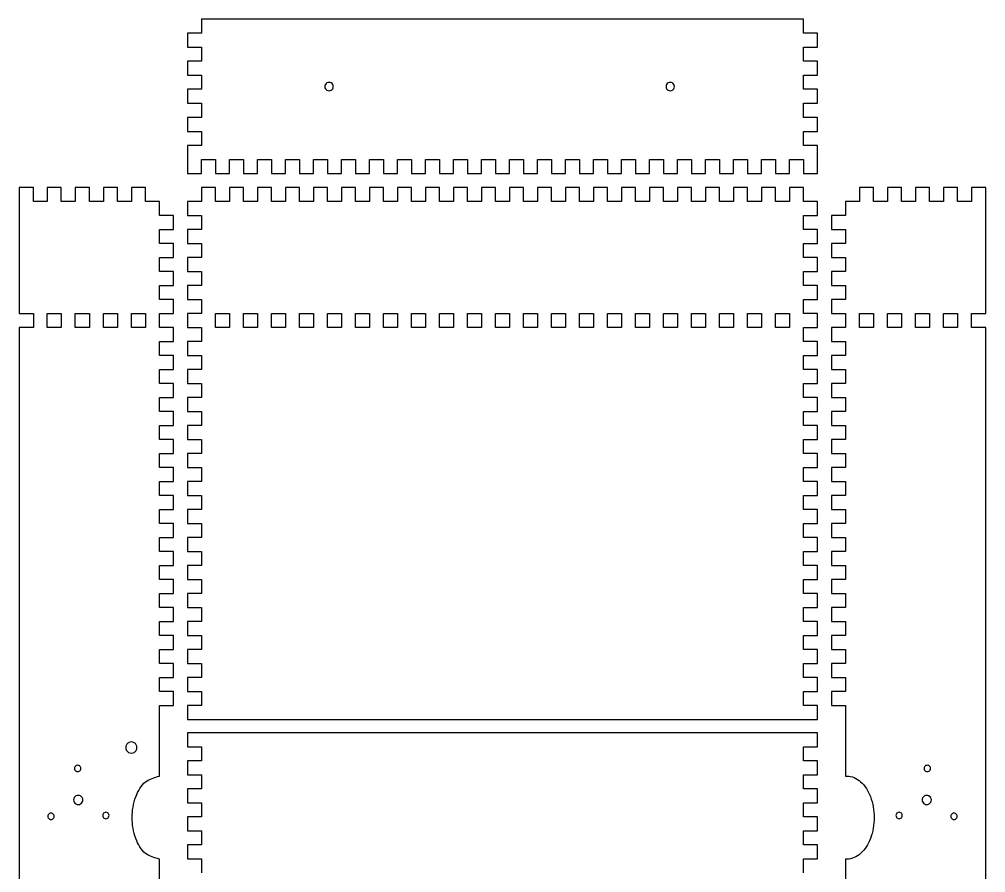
# Model space of a CAD drawing. Extents: x -73 to 855, y -280 to 666.
# Drawn here: x -73.3 to 271.7, y 361 to 665.7 of the extents above; entities that cross this region are included whole.
import ezdxf

# ---------------------------------------------------------------- set-up
doc = ezdxf.new("R2010")
doc.units = 0
doc.layers.add('Layer_1', color=7, linetype='CONTINUOUS')

msp = doc.modelspace()

# ---------------------------------------------------------------- linework, layer by layer
at = {"layer": 'Layer_1', "color": 7}
for points in [[(-8.289029, 665.705213), (-8.289029, 660.704574), (-13.289654, 660.704574), (-13.289654, 655.712769), (-8.289029, 655.712769), (-8.289029, 650.712158), (-13.289654, 650.712158), (-13.289654, 645.711519), (-8.289029, 645.711519), (-8.289029, 640.710908), (-13.289654, 640.710908), (-13.289654, 635.710269), (-8.289029, 635.710269), (-8.289029, 630.709658), (-13.289654, 630.709658), (-13.289654, 625.709019), (-8.289029, 625.709019), (-8.289029, 620.708408), (-13.289654, 620.708408), (-13.289654, 615.707769), (-13.289654, 610.707158), (-8.289029, 610.707158), (-8.289029, 615.707769), (-3.288404, 615.707769), (-3.288404, 610.707158), (1.712221, 610.707158), (1.712221, 615.707769), (6.704026, 615.707769), (6.704026, 610.707158), (11.704651, 610.707158), (11.704651, 615.707769), (16.705276, 615.707769), (16.705276, 610.707158), (21.705901, 610.707158), (21.705901, 615.707769), (26.706526, 615.707769), (26.706526, 610.707158), (31.70715, 610.707158), (31.70715, 615.707769), (36.707775, 615.707769), (36.707775, 610.707158), (41.7084, 610.707158), (41.7084, 615.707769), (46.709025, 615.707769), (46.709025, 610.707158), (51.70965, 610.707158), (51.70965, 615.707769), (56.710275, 615.707769), (56.710275, 610.707158), (61.7109, 610.707158), (61.7109, 615.707769), (66.711525, 615.707769), (66.711525, 610.707158), (71.71215, 610.707158), (71.71215, 615.707769), (76.703956, 615.707769), (76.703956, 610.707158), (81.704581, 610.707158), (81.704581, 615.707769), (86.705206, 615.707769), (86.705206, 610.707158), (91.705831, 610.707158), (91.705831, 615.707769), (96.706456, 615.707769), (96.706456, 610.707158), (101.707081, 610.707158), (101.707081, 615.707769), (106.707706, 615.707769), (106.707706, 610.707158), (111.708331, 610.707158), (111.708331, 615.707769), (116.708956, 615.707769), (116.708956, 610.707158), (121.709581, 610.707158), (121.709581, 615.707769), (126.710206, 615.707769), (126.710206, 610.707158), (131.710831, 610.707158), (131.710831, 615.707769), (136.711456, 615.707769), (136.711456, 610.707158), (141.712081, 610.707158), (141.712081, 615.707769), (146.703886, 615.707769), (146.703886, 610.707158), (151.704511, 610.707158), (151.704511, 615.707769), (156.705136, 615.707769), (156.705136, 610.707158), (161.705761, 610.707158), (161.705761, 615.707769), (166.706386, 615.707769), (166.706386, 610.707158), (171.707011, 610.707158), (171.707011, 615.707769), (176.707636, 615.707769), (176.707636, 610.707158), (181.708275, 610.707158), (181.708275, 615.707769), (186.708886, 615.707769), (186.708886, 610.707158), (191.709497, 610.707158), (191.709497, 615.707769), (196.710136, 615.707769), (196.710136, 610.707158), (201.710775, 610.707158), (201.710775, 615.707769), (206.711386, 615.707769), (206.711386, 610.707158), (211.711997, 610.707158), (211.711997, 620.708408), (206.711386, 620.708408), (206.711386, 625.709019), (211.711997, 625.709019), (211.711997, 630.709658), (206.711386, 630.709658), (206.711386, 635.710269), (211.711997, 635.710269), (211.711997, 640.710908), (206.711386, 640.710908), (206.711386, 645.711519), (211.711997, 645.711519), (211.711997, 650.712158), (206.711386, 650.712158), (206.711386, 655.712769), (211.711997, 655.712769), (211.711997, 660.704574), (206.711386, 660.704574), (206.711386, 665.705213), (196.710136, 665.705213), (-8.289029, 665.705213), (-8.289029, 665.705213)], [(37.281039, 643.189158), (37.281039, 643.189158)], [(159.095206, 643.189158), (159.095206, 643.189158)], [(-73.288336, 605.706519), (-73.288336, 600.705908), (-73.288336, 560.709727), (-68.287711, 560.709727), (-68.287711, 555.709102), (-73.288336, 555.709102), (-73.288336, 245.70563)], [(-23.282085, 395.512713), (-23.282085, 420.709866), (-18.290279, 420.709866), (-18.290279, 425.710491), (-23.282085, 425.710491), (-23.282085, 430.711116), (-18.290279, 430.711116), (-18.290279, 435.711741), (-23.282085, 435.711741), (-23.282085, 440.712366), (-18.290279, 440.712366), (-18.290279, 445.712991), (-23.282085, 445.712991), (-23.282085, 450.704797), (-18.290279, 450.704797), (-18.290279, 455.705422), (-23.282085, 455.705422), (-23.282085, 460.706047), (-18.290279, 460.706047), (-18.290279, 465.706672), (-23.282085, 465.706672), (-23.282085, 470.707297), (-18.290279, 470.707297), (-18.290279, 475.707922), (-23.282085, 475.707922), (-23.282085, 480.708547), (-18.290279, 480.708547), (-18.290279, 485.709172), (-23.282085, 485.709172), (-23.282085, 490.709797), (-18.290279, 490.709797), (-18.290279, 495.710422), (-23.282085, 495.710422), (-23.282085, 500.711047), (-18.290279, 500.711047), (-18.290279, 505.711672), (-23.282085, 505.711672), (-23.282085, 510.712297), (-18.290279, 510.712297), (-18.290279, 515.712922), (-23.282085, 515.712922), (-23.282085, 520.704727), (-18.290279, 520.704727), (-18.290279, 525.705352), (-23.282085, 525.705352), (-23.282085, 530.705977), (-18.290279, 530.705977), (-18.290279, 535.706602), (-23.282085, 535.706602), (-23.282085, 540.707227), (-18.290279, 540.707227), (-18.290279, 545.707852), (-23.282085, 545.707852), (-23.282085, 550.708477), (-18.290279, 550.708477), (-18.290279, 555.709102), (-23.282085, 555.709102), (-23.282085, 560.709727), (-18.290279, 560.709727), (-18.290279, 565.710352), (-23.282085, 565.710352), (-23.282085, 570.710977), (-18.290279, 570.710977), (-18.290279, 575.711602), (-23.282085, 575.711602), (-23.282085, 580.712213), (-18.290279, 580.712213), (-18.290279, 585.712852), (-23.282085, 585.712852), (-23.282085, 590.704658), (-18.290279, 590.704658), (-18.290279, 595.705269), (-23.282085, 595.705269), (-23.282085, 600.705908), (-28.29153, 600.705908), (-28.29153, 605.706519), (-33.292155, 605.706519), (-33.292155, 600.705908), (-38.29278, 600.705908), (-38.29278, 605.706519), (-43.293405, 605.706519), (-43.293405, 600.705908), (-48.29403, 600.705908), (-48.29403, 605.706519), (-53.294655, 605.706519), (-53.294655, 600.705908), (-58.29528, 600.705908), (-58.29528, 605.706519), (-63.295905, 605.706519), (-63.295905, 600.705908), (-68.287711, 600.705908), (-68.287711, 605.706519), (-73.288336, 605.706519), (-73.288336, 605.706519)], [(-8.289029, 605.706519), (-8.289029, 600.705908), (-13.289654, 600.705908), (-13.289654, 595.705269), (-8.289029, 595.705269), (-8.289029, 590.704658), (-13.289654, 590.704658), (-13.289654, 585.712852), (-8.289029, 585.712852), (-8.289029, 580.712213), (-13.289654, 580.712213), (-13.289654, 575.711602), (-8.289029, 575.711602), (-8.289029, 570.710977), (-13.289654, 570.710977), (-13.289654, 565.710352), (-8.289029, 565.710352), (-8.289029, 560.709727), (-13.289654, 560.709727), (-13.289654, 555.709102), (-8.289029, 555.709102), (-8.289029, 550.708477), (-13.289654, 550.708477), (-13.289654, 545.707852), (-8.289029, 545.707852), (-8.289029, 540.707227), (-13.289654, 540.707227), (-13.289654, 535.706602), (-8.289029, 535.706602), (-8.289029, 530.705977), (-13.289654, 530.705977), (-13.289654, 525.705352), (-8.289029, 525.705352), (-8.289029, 520.704727), (-13.289654, 520.704727), (-13.289654, 515.712922), (-8.289029, 515.712922), (-8.289029, 510.712297), (-13.289654, 510.712297), (-13.289654, 505.711672), (-8.289029, 505.711672), (-8.289029, 500.711047), (-13.289654, 500.711047), (-13.289654, 495.710422), (-8.289029, 495.710422), (-8.289029, 490.709797), (-13.289654, 490.709797), (-13.289654, 485.709172), (-8.289029, 485.709172), (-8.289029, 480.708547), (-13.289654, 480.708547), (-13.289654, 475.707922), (-8.289029, 475.707922), (-8.289029, 470.707297), (-13.289654, 470.707297), (-13.289654, 465.706672), (-8.289029, 465.706672), (-8.289029, 460.706047), (-13.289654, 460.706047), (-13.289654, 455.705422), (-8.289029, 455.705422), (-8.289029, 450.704797), (-13.289654, 450.704797), (-13.289654, 445.712991), (-8.289029, 445.712991), (-8.289029, 440.712366), (-13.289654, 440.712366), (-13.289654, 435.711741), (-8.289029, 435.711741), (-8.289029, 430.711116), (-13.289654, 430.711116), (-13.289654, 425.710491), (-8.289029, 425.710491), (-8.289029, 420.709866), (-13.289654, 420.709866), (-13.289654, 415.709241), (196.710136, 415.709241), (201.710775, 415.709241), (206.711386, 415.709241), (211.711997, 415.709241), (211.711997, 420.709866), (206.711386, 420.709866), (206.711386, 425.710491), (211.711997, 425.710491), (211.711997, 430.711116), (206.711386, 430.711116), (206.711386, 435.711741), (211.711997, 435.711741), (211.711997, 440.712366), (206.711386, 440.712366), (206.711386, 445.712991), (211.711997, 445.712991), (211.711997, 450.704797), (206.711386, 450.704797), (206.711386, 455.705422), (211.711997, 455.705422), (211.711997, 460.706047), (206.711386, 460.706047), (206.711386, 465.706672), (211.711997, 465.706672), (211.711997, 470.707297), (206.711386, 470.707297), (206.711386, 475.707922), (211.711997, 475.707922), (211.711997, 480.708547), (206.711386, 480.708547), (206.711386, 485.709172), (211.711997, 485.709172), (211.711997, 490.709797), (206.711386, 490.709797), (206.711386, 495.710422), (211.711997, 495.710422), (211.711997, 500.711047), (206.711386, 500.711047), (206.711386, 505.711672), (211.711997, 505.711672), (211.711997, 510.712297), (206.711386, 510.712297), (206.711386, 515.712922), (211.711997, 515.712922), (211.711997, 520.704727), (206.711386, 520.704727), (206.711386, 525.705352), (211.711997, 525.705352), (211.711997, 530.705977), (206.711386, 530.705977), (206.711386, 535.706602), (211.711997, 535.706602), (211.711997, 540.707227), (206.711386, 540.707227), (206.711386, 545.707852), (211.711997, 545.707852), (211.711997, 550.708477), (206.711386, 550.708477), (206.711386, 555.709102), (211.711997, 555.709102), (211.711997, 560.709727), (206.711386, 560.709727), (206.711386, 565.710352), (211.711997, 565.710352), (211.711997, 570.710977), (206.711386, 570.710977), (206.711386, 575.711602), (211.711997, 575.711602), (211.711997, 580.712213), (206.711386, 580.712213), (206.711386, 585.712852), (211.711997, 585.712852), (211.711997, 590.704658), (206.711386, 590.704658), (206.711386, 595.705269), (211.711997, 595.705269), (211.711997, 600.705908), (206.711386, 600.705908), (206.711386, 605.706519), (201.710775, 605.706519), (201.710775, 600.705908), (196.710136, 600.705908), (196.710136, 605.706519), (191.709497, 605.706519), (191.709497, 600.705908), (186.708886, 600.705908), (186.708886, 605.706519), (181.708275, 605.706519), (181.708275, 600.705908), (176.707636, 600.705908), (176.707636, 605.706519), (171.707011, 605.706519), (171.707011, 600.705908), (166.706386, 600.705908), (166.706386, 605.706519), (161.705761, 605.706519), (161.705761, 600.705908), (156.705136, 600.705908), (156.705136, 605.706519), (151.704511, 605.706519), (151.704511, 600.705908), (146.703886, 600.705908), (146.703886, 605.706519), (141.712081, 605.706519), (141.712081, 600.705908), (136.711456, 600.705908), (136.711456, 605.706519), (131.710831, 605.706519), (131.710831, 600.705908), (126.710206, 600.705908), (126.710206, 605.706519), (121.709581, 605.706519), (121.709581, 600.705908), (116.708956, 600.705908), (116.708956, 605.706519), (111.708331, 605.706519), (111.708331, 600.705908), (106.707706, 600.705908), (106.707706, 605.706519), (101.707081, 605.706519), (101.707081, 600.705908), (96.706456, 600.705908), (96.706456, 605.706519), (91.705831, 605.706519), (91.705831, 600.705908), (86.705206, 600.705908), (86.705206, 605.706519), (81.704581, 605.706519), (81.704581, 600.705908), (76.703956, 600.705908), (76.703956, 605.706519), (71.71215, 605.706519), (71.71215, 600.705908), (66.711525, 600.705908), (66.711525, 605.706519), (61.7109, 605.706519), (61.7109, 600.705908), (56.710275, 600.705908), (56.710275, 605.706519), (51.70965, 605.706519), (51.70965, 600.705908), (46.709025, 600.705908), (46.709025, 605.706519), (41.7084, 605.706519), (41.7084, 600.705908), (36.707775, 600.705908), (36.707775, 605.706519), (31.70715, 605.706519), (31.70715, 600.705908), (26.706526, 600.705908), (26.706526, 605.706519), (21.705901, 605.706519), (21.705901, 600.705908), (16.705276, 600.705908), (16.705276, 605.706519), (11.704651, 605.706519), (11.704651, 600.705908), (6.704026, 600.705908), (6.704026, 605.706519), (1.712221, 605.706519), (1.712221, 600.705908), (-3.288404, 600.705908), (-3.288404, 605.706519), (-8.289029, 605.706519), (-8.289029, 605.706519)], [(226.696247, 605.706519), (226.696247, 600.705908), (221.695608, 600.705908), (221.695608, 595.705269), (216.703831, 595.705269), (216.703831, 590.704658), (221.695608, 590.704658), (221.695608, 585.712852), (216.703831, 585.712852), (216.703831, 580.712213), (221.695608, 580.712213), (221.695608, 575.711602), (216.703831, 575.711602), (216.703831, 570.710977), (221.695608, 570.710977), (221.695608, 565.710352), (216.703831, 565.710352), (216.703831, 560.709727), (221.695608, 560.709727), (221.695608, 555.709102), (216.703831, 555.709102), (216.703831, 550.708477), (221.695608, 550.708477), (221.695608, 545.707852), (216.703831, 545.707852), (216.703831, 540.707227), (221.695608, 540.707227), (221.695608, 535.706602), (216.703831, 535.706602), (216.703831, 530.705977), (221.695608, 530.705977), (221.695608, 525.705352), (216.703831, 525.705352), (216.703831, 520.704727), (221.695608, 520.704727), (221.695608, 515.712922), (216.703831, 515.712922), (216.703831, 510.712297), (221.695608, 510.712297), (221.695608, 505.711672), (216.703831, 505.711672), (216.703831, 500.711047), (221.695608, 500.711047), (221.695608, 495.710422), (216.703831, 495.710422), (216.703831, 490.709797), (221.695608, 490.709797), (221.695608, 485.709172), (216.703831, 485.709172), (216.703831, 480.708547), (221.695608, 480.708547), (221.695608, 475.707922), (216.703831, 475.707922), (216.703831, 470.707297), (221.695608, 470.707297), (221.695608, 465.706672), (216.703831, 465.706672), (216.703831, 460.706047), (221.695608, 460.706047), (221.695608, 455.705422), (216.703831, 455.705422), (216.703831, 450.704797), (221.695608, 450.704797), (221.695608, 445.712991), (216.703831, 445.712991), (216.703831, 440.712366), (221.695608, 440.712366), (221.695608, 435.711741), (216.703831, 435.711741), (216.703831, 430.711116), (221.695608, 430.711116), (221.695608, 425.710491), (216.703831, 425.710491), (216.703831, 420.709866), (221.695608, 420.709866), (221.695608, 395.495074)], [(271.701887, 245.70563), (271.701887, 555.709102), (266.701247, 555.709102), (266.701247, 560.709727), (271.701887, 560.709727), (271.701887, 600.705908), (271.701887, 605.706519), (266.701247, 605.706519), (266.701247, 600.705908), (261.700608, 600.705908), (261.700608, 605.706519), (256.699997, 605.706519), (256.699997, 600.705908), (251.699387, 600.705908), (251.699387, 605.706519), (246.698747, 605.706519), (246.698747, 600.705908), (241.698108, 600.705908), (241.698108, 605.706519), (236.697497, 605.706519), (236.697497, 600.705908), (231.696887, 600.705908), (231.696887, 605.706519), (226.696247, 605.706519), (226.696247, 605.706519)], [(-63.295905, 560.709727), (-58.29528, 560.709727), (-58.29528, 555.709102), (-63.295905, 555.709102), (-63.295905, 560.709727), (-63.295905, 560.709727)], [(-53.294655, 560.709727), (-48.29403, 560.709727), (-48.29403, 555.709102), (-53.294655, 555.709102), (-53.294655, 560.709727), (-53.294655, 560.709727)], [(-43.293405, 560.709727), (-38.29278, 560.709727), (-38.29278, 555.709102), (-43.293405, 555.709102), (-43.293405, 560.709727), (-43.293405, 560.709727)], [(-33.292155, 560.709727), (-28.29153, 560.709727), (-28.29153, 555.709102), (-33.292155, 555.709102), (-33.292155, 560.709727), (-33.292155, 560.709727)], [(-3.288404, 560.709727), (1.712221, 560.709727), (1.712221, 555.709102), (-3.288404, 555.709102), (-3.288404, 560.709727), (-3.288404, 560.709727)], [(6.704026, 560.709727), (11.704651, 560.709727), (11.704651, 555.709102), (6.704026, 555.709102), (6.704026, 560.709727), (6.704026, 560.709727)], [(16.705276, 560.709727), (21.705901, 560.709727), (21.705901, 555.709102), (16.705276, 555.709102), (16.705276, 560.709727), (16.705276, 560.709727)], [(26.706526, 560.709727), (31.70715, 560.709727), (31.70715, 555.709102), (26.706526, 555.709102), (26.706526, 560.709727), (26.706526, 560.709727)], [(36.707775, 560.709727), (41.7084, 560.709727), (41.7084, 555.709102), (36.707775, 555.709102), (36.707775, 560.709727), (36.707775, 560.709727)], [(46.709025, 560.709727), (51.70965, 560.709727), (51.70965, 555.709102), (46.709025, 555.709102), (46.709025, 560.709727), (46.709025, 560.709727)], [(56.710275, 560.709727), (61.7109, 560.709727), (61.7109, 555.709102), (56.710275, 555.709102), (56.710275, 560.709727), (56.710275, 560.709727)], [(66.711525, 560.709727), (71.71215, 560.709727), (71.71215, 555.709102), (66.711525, 555.709102), (66.711525, 560.709727), (66.711525, 560.709727)], [(76.703956, 560.709727), (81.704581, 560.709727), (81.704581, 555.709102), (76.703956, 555.709102), (76.703956, 560.709727), (76.703956, 560.709727)], [(86.705206, 560.709727), (91.705831, 560.709727), (91.705831, 555.709102), (86.705206, 555.709102), (86.705206, 560.709727), (86.705206, 560.709727)], [(96.706456, 560.709727), (101.707081, 560.709727), (101.707081, 555.709102), (96.706456, 555.709102), (96.706456, 560.709727), (96.706456, 560.709727)], [(106.707706, 560.709727), (111.708331, 560.709727), (111.708331, 555.709102), (106.707706, 555.709102), (106.707706, 560.709727), (106.707706, 560.709727)], [(116.708956, 560.709727), (121.709581, 560.709727), (121.709581, 555.709102), (116.708956, 555.709102), (116.708956, 560.709727), (116.708956, 560.709727)], [(126.710206, 560.709727), (131.710831, 560.709727), (131.710831, 555.709102), (126.710206, 555.709102), (126.710206, 560.709727), (126.710206, 560.709727)], [(136.711456, 560.709727), (141.712081, 560.709727), (141.712081, 555.709102), (136.711456, 555.709102), (136.711456, 560.709727), (136.711456, 560.709727)], [(146.703886, 560.709727), (151.704511, 560.709727), (151.704511, 555.709102), (146.703886, 555.709102), (146.703886, 560.709727), (146.703886, 560.709727)], [(156.705136, 560.709727), (161.705761, 560.709727), (161.705761, 555.709102), (156.705136, 555.709102), (156.705136, 560.709727), (156.705136, 560.709727)], [(166.706386, 560.709727), (171.707011, 560.709727), (171.707011, 555.709102), (166.706386, 555.709102), (166.706386, 560.709727), (166.706386, 560.709727)], [(176.707636, 560.709727), (181.708275, 560.709727), (181.708275, 555.709102), (176.707636, 555.709102), (176.707636, 560.709727), (176.707636, 560.709727)], [(186.708886, 560.709727), (191.709497, 560.709727), (191.709497, 555.709102), (186.708886, 555.709102), (186.708886, 560.709727), (186.708886, 560.709727)], [(196.710136, 560.709727), (201.710775, 560.709727), (201.710775, 555.709102), (196.710136, 555.709102), (196.710136, 560.709727), (196.710136, 560.709727)], [(226.696247, 560.709727), (231.696887, 560.709727), (231.696887, 555.709102), (226.696247, 555.709102), (226.696247, 560.709727), (226.696247, 560.709727)], [(236.697497, 560.709727), (241.698108, 560.709727), (241.698108, 555.709102), (236.697497, 555.709102), (236.697497, 560.709727), (236.697497, 560.709727)], [(246.698747, 560.709727), (251.699387, 560.709727), (251.699387, 555.709102), (246.698747, 555.709102), (246.698747, 560.709727), (246.698747, 560.709727)], [(256.699997, 560.709727), (261.700608, 560.709727), (261.700608, 555.709102), (256.699997, 555.709102), (256.699997, 560.709727), (256.699997, 560.709727)], [(-13.289654, 410.922287), (-13.289654, 405.921676), (-8.289029, 405.921676), (-8.289029, 400.921037), (-13.289654, 400.921037), (-13.289654, 395.920426), (-8.289029, 395.920426), (-8.289029, 390.919787), (-13.289654, 390.919787), (-13.289654, 385.919176), (-8.289029, 385.919176), (-8.289029, 380.918537), (-13.289654, 380.918537), (-13.289654, 375.917926), (-8.289029, 375.917926), (-8.289029, 370.917287), (-13.289654, 370.917287), (-13.289654, 365.925481), (-8.289029, 365.925481), (-8.289029, 360.92487)], [(206.711386, 360.92487), (206.711386, 365.925481), (211.711997, 365.925481), (211.711997, 370.917287), (206.711386, 370.917287), (206.711386, 375.917926), (211.711997, 375.917926), (211.711997, 380.918537), (206.711386, 380.918537), (206.711386, 385.919176), (211.711997, 385.919176), (211.711997, 390.919787), (206.711386, 390.919787), (206.711386, 395.920426), (211.711997, 395.920426), (211.711997, 400.921037), (206.711386, 400.921037), (206.711386, 405.921676), (211.711997, 405.921676), (211.711997, 410.922287), (201.710775, 410.922287), (-13.289654, 410.922287), (-13.289654, 410.922287)], [(-33.274516, 407.710005), (-33.274516, 407.710005)], [(-52.447989, 399.384449), (-52.447989, 399.384449)], [(250.85272, 399.384449), (250.85272, 399.384449)], [(-52.253961, 388.624727), (-52.253961, 388.624727)], [(250.658664, 388.624727), (250.658664, 388.624727)], [(-61.990628, 382.283547), (-61.990628, 382.283547)], [(-42.393822, 382.574588), (-42.393822, 382.574588)], [(240.798553, 382.574588), (240.798553, 382.574588)], [(260.395331, 382.283547), (260.395331, 382.283547)], [(-23.282085, 340.708686), (-23.282085, 365.844102)], [(221.695608, 365.861741), (221.695608, 340.708686)]]:
    msp.add_lwpolyline(points, dxfattribs=at)
for points, knots in [([(37.281039, 643.189158), (37.545402, 643.147998), (38.066199, 643.066914), (38.639616, 642.469957), (38.851781, 641.69123), (38.639612, 640.904341), (38.0662, 640.331386), (37.281039, 640.119055), (36.495878, 640.331386), (35.922467, 640.904341), (35.710297, 641.69123), (35.922462, 642.469957), (36.495879, 643.066914), (37.016676, 643.147998), (37.281039, 643.189158)], [0, 0, 0, 0, 0.784067, 1.54462, 2.328691, 3.112751, 3.873308, 4.657377, 5.441446, 6.202003, 6.986062, 7.770134, 8.530687, 9.314754, 9.314754, 9.314754, 9.314754]), ([(159.095206, 643.189158), (159.359568, 643.147998), (159.880366, 643.066914), (160.453783, 642.469957), (160.665948, 641.69123), (160.453778, 640.904341), (159.880367, 640.331386), (159.095206, 640.119055), (158.310044, 640.331386), (157.736633, 640.904341), (157.524464, 641.69123), (157.736629, 642.469957), (158.310046, 643.066914), (158.830843, 643.147998), (159.095206, 643.189158)], [0, 0, 0, 0, 0.784067, 1.54462, 2.328691, 3.112751, 3.873308, 4.657377, 5.441446, 6.202003, 6.986062, 7.770134, 8.530687, 9.314754, 9.314754, 9.314754, 9.314754]), ([(-33.274516, 407.710005), (-32.922391, 407.654963), (-32.228621, 407.546517), (-31.467334, 406.74793), (-31.186838, 405.709832), (-31.467341, 404.660805), (-32.228594, 403.894302), (-33.275366, 403.610275), (-34.322524, 403.894843), (-35.087837, 404.65947), (-35.372264, 405.709835), (-35.087831, 406.749243), (-34.322551, 407.546107), (-33.627265, 407.65484), (-33.274516, 407.710005)], [0, 0, 0, 0, 1.044152, 2.057228, 3.102991, 4.148754, 5.16183, 6.205982, 7.25234, 8.268414, 9.314773, 10.361132, 11.377206, 12.423564, 12.423564, 12.423564, 12.423564]), ([(-52.447989, 399.384449), (-52.246578, 399.353236), (-51.84977, 399.291741), (-51.410358, 398.840333), (-51.246147, 398.246934), (-51.410885, 397.646949), (-51.848469, 397.209716), (-52.447138, 397.044861), (-53.045412, 397.209182), (-53.478943, 397.648279), (-53.639764, 398.246929), (-53.479488, 398.839021), (-53.044053, 399.29215), (-52.648771, 399.353359), (-52.447989, 399.384449)], [0, 0, 0, 0, 0.597616, 1.177387, 1.77338, 2.371591, 2.954353, 3.552564, 4.148558, 4.728329, 5.325945, 5.92134, 6.498105, 7.093501, 7.093501, 7.093501, 7.093501]), ([(250.85272, 399.384449), (251.053492, 399.353357), (251.448763, 399.292144), (251.884195, 398.839026), (252.044487, 398.246933), (251.883646, 397.648283), (251.450123, 397.209195), (250.851851, 397.044859), (250.253175, 397.209714), (249.815584, 397.646953), (249.650854, 398.246938), (249.815052, 398.840338), (250.254478, 399.291752), (250.651298, 399.353239), (250.85272, 399.384449)], [0, 0, 0, 0, 0.595367, 1.172135, 1.767537, 2.365148, 2.944926, 3.540893, 4.139136, 4.721901, 5.320104, 5.916101, 6.495871, 7.093517, 7.093517, 7.093517, 7.093517]), ([(-23.282085, 365.844102), (-25.049196, 366.343178), (-28.930921, 367.439474), (-32.225445, 373.553778), (-33.436782, 380.678407), (-32.225446, 387.803036), (-28.930919, 393.917336), (-25.049196, 395.013635), (-23.282085, 395.512713)], [0, 0, 0, 0, 5.316703, 11.678934, 19.272397, 26.865856, 33.228085, 38.54479, 38.54479, 38.54479, 38.54479]), ([(221.695608, 395.495074), (221.743442, 395.498146), (221.839257, 395.504298), (221.983316, 395.510969), (223.853382, 395.541702), (227.786526, 393.658071), (231.089538, 387.902352), (232.299853, 380.678408), (231.089538, 373.454464), (227.786526, 367.698745), (223.853382, 365.815113), (221.983316, 365.845847), (221.839257, 365.852518), (221.743442, 365.85867), (221.695608, 365.861741)], [0, 0, 0, 0, 0.143795, 0.288034, 0.432598, 5.753712, 12.120659, 19.725098, 27.329536, 33.696483, 39.017597, 39.162161, 39.3064, 39.450195, 39.450195, 39.450195, 39.450195]), ([(-52.253961, 388.624727), (-51.963003, 388.579579), (-51.390044, 388.490672), (-50.759037, 387.833861), (-50.526364, 386.976995), (-50.759032, 386.111174), (-51.390046, 385.480673), (-52.253964, 385.24784), (-53.117885, 385.480669), (-53.748897, 386.111176), (-53.981554, 386.976995), (-53.748893, 387.83386), (-53.117886, 388.490677), (-52.544923, 388.57958), (-52.253961, 388.624727)], [0, 0, 0, 0, 0.862851, 1.699142, 2.561993, 3.424856, 4.261142, 5.123991, 5.986853, 6.823135, 7.685996, 8.548845, 9.385132, 10.247995, 10.247995, 10.247995, 10.247995]), ([(250.658664, 388.624727), (250.949636, 388.579584), (251.522609, 388.49069), (252.153624, 387.833864), (252.386266, 386.976999), (252.153624, 386.11118), (251.522609, 385.480664), (250.658684, 385.247838), (249.79477, 385.480685), (249.163762, 386.111177), (248.931075, 386.976999), (249.163763, 387.833868), (249.794769, 388.490667), (250.367717, 388.579578), (250.658664, 388.624727)], [0, 0, 0, 0, 0.86289, 1.69917, 2.562024, 3.424878, 4.261158, 5.124047, 5.986869, 6.823162, 7.686022, 8.548883, 9.385175, 10.247997, 10.247997, 10.247997, 10.247997]), ([(-61.990628, 382.283547), (-61.789672, 382.251727), (-61.39323, 382.188954), (-60.959671, 381.731282), (-60.798854, 381.138927), (-60.959123, 380.540637), (-61.394565, 380.105624), (-61.990631, 379.94531), (-62.586699, 380.105619), (-63.02214, 380.540639), (-63.182397, 381.138927), (-63.021593, 381.73128), (-62.588034, 382.188959), (-62.191588, 382.251729), (-61.990628, 382.283547)], [0, 0, 0, 0, 0.595995, 1.175771, 1.773374, 2.368782, 2.945543, 3.540937, 4.136343, 4.713099, 5.308505, 5.906107, 6.485878, 7.081886, 7.081886, 7.081886, 7.081886]), ([(-42.393822, 382.574588), (-42.193033, 382.543501), (-41.797743, 382.4823), (-41.362339, 382.02913), (-41.202158, 381.437915), (-41.362334, 380.840533), (-41.797745, 380.405471), (-42.393818, 380.245176), (-42.989891, 380.405475), (-43.425302, 380.840531), (-43.58549, 381.437915), (-43.425297, 382.029132), (-42.989892, 382.482296), (-42.594606, 382.5435), (-42.393822, 382.574588)], [0, 0, 0, 0, 0.595408, 1.172169, 1.767562, 2.362969, 2.939725, 3.535131, 4.130525, 4.707286, 5.302694, 5.898089, 6.474854, 7.07025, 7.07025, 7.07025, 7.07025]), ([(240.798553, 382.574588), (240.999327, 382.543498), (241.394602, 382.48229), (241.830004, 382.029137), (241.990213, 381.437918), (241.830005, 380.840536), (241.394602, 380.405488), (240.798533, 380.245173), (240.202454, 380.405467), (239.767043, 380.840539), (239.60688, 381.437918), (239.767043, 382.029133), (240.202454, 382.482312), (240.597754, 382.543504), (240.798553, 382.574588)], [0, 0, 0, 0, 0.595367, 1.172135, 1.767537, 2.36294, 2.939708, 3.535075, 4.13051, 4.707265, 5.302661, 5.898058, 6.474813, 7.070248, 7.070248, 7.070248, 7.070248]), ([(260.395331, 382.283547), (260.596301, 382.251732), (260.992757, 382.188971), (261.426323, 381.731283), (261.587109, 381.13893), (261.426865, 380.540645), (260.991424, 380.105616), (260.395351, 379.945307), (259.799288, 380.105637), (259.363855, 380.540642), (259.203565, 381.13893), (259.364397, 381.731287), (259.797954, 382.188948), (260.194385, 382.251726), (260.395331, 382.283547)], [0, 0, 0, 0, 0.596034, 1.1758, 1.773404, 2.368801, 2.945556, 3.54099, 4.136358, 4.713125, 5.308528, 5.906139, 6.485917, 7.081883, 7.081883, 7.081883, 7.081883])]:
    msp.add_open_spline(points, degree=3, knots=knots, dxfattribs=at)

doc.saveas('drawing.dxf')
